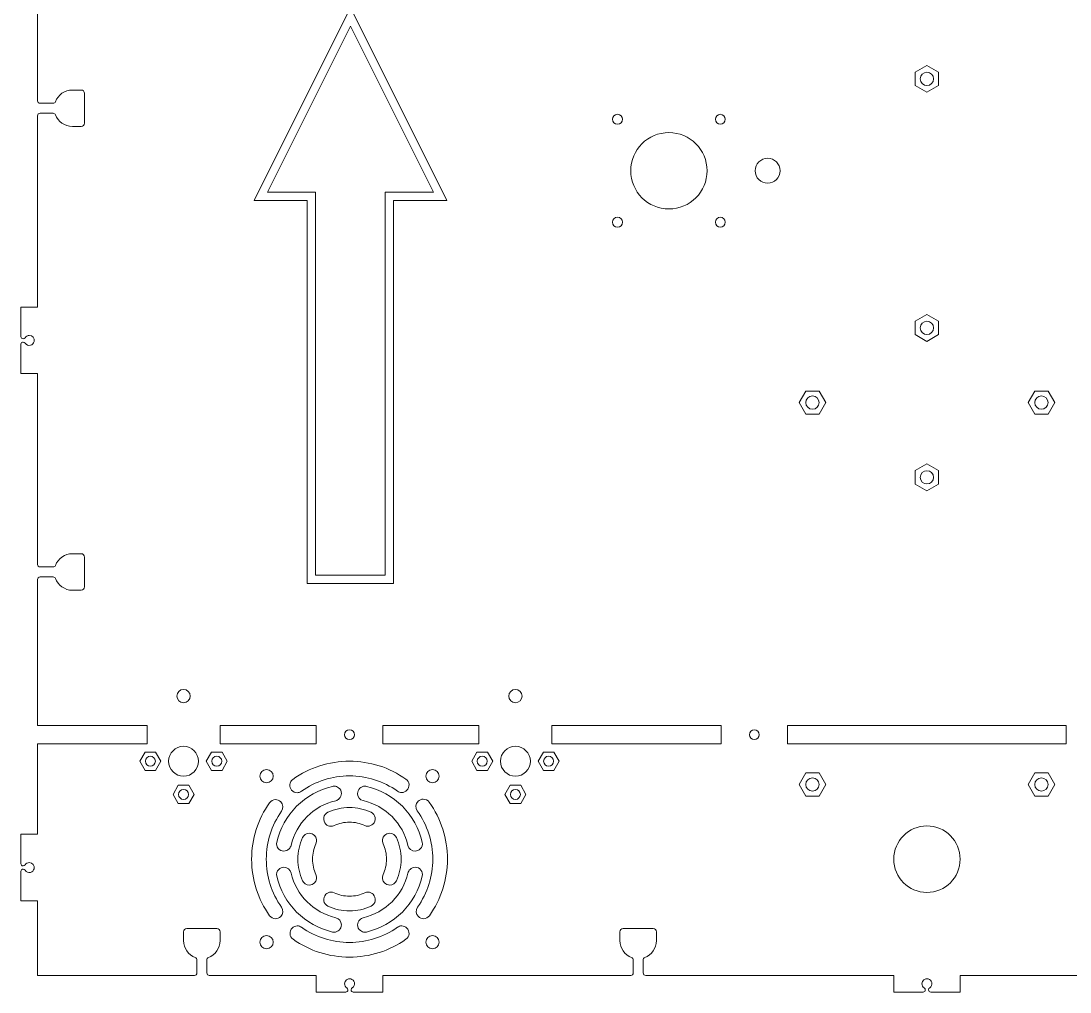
# Model space of a CAD drawing. Header units: inches. Extents: x 27 to 573, y -587 to -13.
# Drawn here: x 26.9 to 343.1, y -586.9 to -294.4 of the extents above; entities that cross this region are included whole.
import ezdxf

# ---------------------------------------------------------------- set-up
doc = ezdxf.new("R2010")
doc.units = ezdxf.units.IN
doc.header["$MEASUREMENT"] = 0
doc.layers.add('Layer 1', color=7, linetype='Continuous')

# ---------------------------------------------------------------- blocks, each defined once
blk = doc.blocks.new('block 4')
at = {"layer": 'Layer 1', "color": 177, "lineweight": 9, "true_color": 0x2e3092}
for points, knots in [([(110.13, -526.85), (109.5, -526.85), (108.91, -526.59), (108.49, -526.12), (108.07, -525.65), (107.86, -525.02), (107.93, -524.39), (108, -523.77), (108.33, -523.2), (108.84, -522.83), (113.86, -519.26), (119.77, -517.38), (125.94, -517.38), (132.08, -517.38), (137.96, -519.24), (142.95, -522.77), (143.48, -523.15), (143.82, -523.74), (143.87, -524.39), (143.93, -525.04), (143.7, -525.68), (143.23, -526.14), (142.81, -526.56), (142.26, -526.79), (141.67, -526.79), (141.21, -526.79), (140.76, -526.65), (140.38, -526.38), (136.13, -523.38), (131.14, -521.8), (125.94, -521.8), (120.71, -521.8), (115.69, -523.4), (111.43, -526.43), (111.04, -526.71), (110.59, -526.85), (110.13, -526.85)], [0, 0, 0, 0, 1, 1, 1, 2, 2, 2, 3, 3, 3, 4, 4, 4, 5, 5, 5, 6, 6, 6, 7, 7, 7, 8, 8, 8, 9, 9, 9, 10, 10, 10, 11, 11, 11, 12, 12, 12, 12]), ([(98.94, -521.88), (98.94, -520.77), (99.84, -519.88), (100.94, -519.88), (102.04, -519.88), (102.94, -520.77), (102.94, -521.88), (102.94, -522.98), (102.04, -523.88), (100.94, -523.88), (99.84, -523.88), (98.94, -522.98), (98.94, -521.88)], [0, 0, 0, 0, 1, 1, 1, 2, 2, 2, 3, 3, 3, 4, 4, 4, 4]), ([(148.94, -521.88), (148.94, -520.77), (149.84, -519.88), (150.94, -519.88), (152.04, -519.88), (152.94, -520.77), (152.94, -521.88), (152.94, -522.98), (152.04, -523.88), (150.94, -523.88), (149.84, -523.88), (148.94, -522.98), (148.94, -521.88)], [0, 0, 0, 0, 1, 1, 1, 2, 2, 2, 3, 3, 3, 4, 4, 4, 4]), ([(106.16, -544.45), (105.48, -544.45), (104.84, -544.14), (104.42, -543.61), (104.01, -543.08), (103.85, -542.41), (104, -541.75), (104.95, -537.66), (107.03, -533.92), (110.01, -530.95), (112.98, -527.97), (116.72, -525.89), (120.81, -524.94), (120.97, -524.9), (121.14, -524.89), (121.31, -524.89), (121.8, -524.89), (122.27, -525.05), (122.66, -525.36), (123.2, -525.79), (123.5, -526.42), (123.5, -527.1), (123.5, -527.68), (123.27, -528.24), (122.86, -528.65), (122.56, -528.95), (122.18, -529.16), (121.77, -529.26), (118.5, -530.02), (115.51, -531.69), (113.13, -534.07), (110.75, -536.45), (109.08, -539.44), (108.32, -542.71), (108.22, -543.13), (108.01, -543.5), (107.71, -543.8), (107.3, -544.22), (106.75, -544.45), (106.16, -544.45), (106.16, -544.45), (106.16, -544.45), (106.16, -544.45)], [0, 0, 0, 0, 1, 1, 1, 2, 2, 2, 3, 3, 3, 4, 4, 4, 5, 5, 5, 6, 6, 6, 7, 7, 7, 8, 8, 8, 9, 9, 9, 10, 10, 10, 11, 11, 11, 12, 12, 12, 13, 13, 13, 14, 14, 14, 14]), ([(145.72, -544.44), (144.69, -544.44), (143.8, -543.73), (143.56, -542.71), (142.79, -539.44), (141.13, -536.45), (138.75, -534.07), (136.36, -531.69), (133.37, -530.02), (130.1, -529.25), (129.08, -529.01), (128.36, -528.12), (128.37, -527.09), (128.37, -526.5), (128.6, -525.95), (129.02, -525.53), (129.43, -525.11), (129.98, -524.88), (130.56, -524.88), (130.73, -524.88), (130.9, -524.9), (131.06, -524.94), (135.15, -525.89), (138.89, -527.97), (141.87, -530.95), (144.85, -533.92), (146.92, -537.66), (147.87, -541.75), (148.05, -542.49), (147.83, -543.25), (147.28, -543.79), (146.87, -544.21), (146.31, -544.44), (145.72, -544.44), (145.72, -544.44), (145.72, -544.44), (145.72, -544.44)], [0, 0, 0, 0, 1, 1, 1, 2, 2, 2, 3, 3, 3, 4, 4, 4, 5, 5, 5, 6, 6, 6, 7, 7, 7, 8, 8, 8, 9, 9, 9, 10, 10, 10, 11, 11, 11, 12, 12, 12, 12]), ([(103.64, -564.82), (102.92, -564.82), (102.25, -564.47), (101.83, -563.89), (98.31, -558.9), (96.44, -553.01), (96.44, -546.88), (96.44, -540.74), (98.31, -534.86), (101.84, -529.86), (102.25, -529.28), (102.92, -528.93), (103.64, -528.93), (104.23, -528.93), (104.79, -529.16), (105.21, -529.58), (105.97, -530.35), (106.07, -531.55), (105.45, -532.43), (102.44, -536.68), (100.86, -541.67), (100.86, -546.88), (100.86, -552.08), (102.44, -557.07), (105.44, -561.32), (106.07, -562.2), (105.97, -563.4), (105.21, -564.16), (104.79, -564.59), (104.23, -564.82), (103.64, -564.82)], [0, 0, 0, 0, 1, 1, 1, 2, 2, 2, 3, 3, 3, 4, 4, 4, 5, 5, 5, 6, 6, 6, 7, 7, 7, 8, 8, 8, 9, 9, 9, 10, 10, 10, 10]), ([(148.24, -564.82), (147.65, -564.82), (147.1, -564.59), (146.68, -564.17), (145.91, -563.4), (145.81, -562.2), (146.44, -561.32), (149.44, -557.07), (151.02, -552.08), (151.02, -546.88), (151.02, -541.62), (149.41, -536.59), (146.35, -532.32), (145.71, -531.42), (145.81, -530.2), (146.6, -529.44), (147.03, -529.03), (147.57, -528.81), (148.15, -528.81), (148.86, -528.81), (149.53, -529.15), (149.95, -529.73), (153.54, -534.75), (155.44, -540.68), (155.44, -546.88), (155.44, -553.01), (153.57, -558.9), (150.04, -563.89), (149.63, -564.47), (148.96, -564.82), (148.24, -564.82)], [0, 0, 0, 0, 1, 1, 1, 2, 2, 2, 3, 3, 3, 4, 4, 4, 5, 5, 5, 6, 6, 6, 7, 7, 7, 8, 8, 8, 9, 9, 9, 10, 10, 10, 10]), ([(120.37, -536.95), (119.78, -536.95), (119.23, -536.72), (118.81, -536.31), (118.3, -535.79), (118.07, -535.06), (118.19, -534.34), (118.32, -533.64), (118.77, -533.04), (119.42, -532.75), (121.47, -531.8), (123.66, -531.31), (125.94, -531.31), (128.2, -531.31), (130.38, -531.79), (132.42, -532.73), (133.07, -533.02), (133.53, -533.63), (133.65, -534.34), (133.77, -535.06), (133.53, -535.8), (133, -536.31), (132.58, -536.71), (132.04, -536.93), (131.47, -536.93), (131.15, -536.93), (130.85, -536.87), (130.56, -536.74), (129.1, -536.07), (127.55, -535.73), (125.94, -535.73), (124.32, -535.73), (122.75, -536.08), (121.29, -536.75), (121, -536.88), (120.69, -536.95), (120.37, -536.95), (120.37, -536.95), (120.37, -536.95), (120.37, -536.95)], [0, 0, 0, 0, 1, 1, 1, 2, 2, 2, 3, 3, 3, 4, 4, 4, 5, 5, 5, 6, 6, 6, 7, 7, 7, 8, 8, 8, 9, 9, 9, 10, 10, 10, 11, 11, 11, 12, 12, 12, 13, 13, 13, 13]), ([(113.8, -554.66), (112.93, -554.66), (112.17, -554.18), (111.81, -553.4), (110.86, -551.35), (110.38, -549.15), (110.38, -546.88), (110.38, -544.6), (110.86, -542.41), (111.81, -540.35), (112.17, -539.58), (112.93, -539.09), (113.8, -539.09), (114.39, -539.09), (114.95, -539.33), (115.37, -539.75), (116.02, -540.4), (116.2, -541.39), (115.81, -542.22), (115.14, -543.69), (114.79, -545.25), (114.79, -546.88), (114.79, -548.5), (115.14, -550.07), (115.81, -551.53), (116.2, -552.36), (116.02, -553.36), (115.37, -554.01), (114.94, -554.43), (114.39, -554.66), (113.8, -554.66)], [0, 0, 0, 0, 1, 1, 1, 2, 2, 2, 3, 3, 3, 4, 4, 4, 5, 5, 5, 6, 6, 6, 7, 7, 7, 8, 8, 8, 9, 9, 9, 10, 10, 10, 10]), ([(138.08, -554.66), (137.49, -554.66), (136.93, -554.43), (136.52, -554.01), (135.86, -553.36), (135.68, -552.36), (136.07, -551.53), (136.74, -550.07), (137.08, -548.5), (137.08, -546.88), (137.08, -545.25), (136.74, -543.68), (136.06, -542.22), (135.68, -541.39), (135.86, -540.4), (136.5, -539.75), (136.92, -539.32), (137.48, -539.09), (138.08, -539.09), (138.95, -539.09), (139.71, -539.57), (140.07, -540.35), (141.02, -542.4), (141.5, -544.6), (141.5, -546.88), (141.5, -549.15), (141.02, -551.35), (140.07, -553.4), (139.71, -554.18), (138.95, -554.66), (138.08, -554.66)], [0, 0, 0, 0, 1, 1, 1, 2, 2, 2, 3, 3, 3, 4, 4, 4, 5, 5, 5, 6, 6, 6, 7, 7, 7, 8, 8, 8, 9, 9, 9, 10, 10, 10, 10]), ([(121.31, -568.87), (121.14, -568.87), (120.98, -568.85), (120.81, -568.81), (116.72, -567.86), (112.98, -565.79), (110.01, -562.81), (107.03, -559.84), (104.96, -556.11), (104.01, -552.03), (103.84, -551.29), (104.06, -550.52), (104.6, -549.98), (105.02, -549.56), (105.57, -549.33), (106.17, -549.33), (107.2, -549.34), (108.08, -550.05), (108.32, -551.06), (109.09, -554.33), (110.75, -557.31), (113.13, -559.69), (115.51, -562.07), (118.5, -563.73), (121.77, -564.5), (122.79, -564.74), (123.5, -565.63), (123.5, -566.66), (123.5, -567.25), (123.27, -567.8), (122.86, -568.22), (122.44, -568.64), (121.89, -568.87), (121.31, -568.87)], [0, 0, 0, 0, 1, 1, 1, 2, 2, 2, 3, 3, 3, 4, 4, 4, 5, 5, 5, 6, 6, 6, 7, 7, 7, 8, 8, 8, 9, 9, 9, 10, 10, 10, 11, 11, 11, 11]), ([(130.56, -568.87), (130.07, -568.87), (129.6, -568.71), (129.21, -568.4), (128.68, -567.98), (128.37, -567.34), (128.37, -566.67), (128.36, -566.08), (128.59, -565.52), (129.01, -565.11), (129.31, -564.81), (129.69, -564.6), (130.1, -564.5), (133.37, -563.73), (136.36, -562.07), (138.75, -559.69), (141.13, -557.3), (142.79, -554.32), (143.56, -551.05), (143.66, -550.63), (143.87, -550.26), (144.17, -549.96), (144.58, -549.54), (145.13, -549.31), (145.72, -549.31), (146.4, -549.31), (147.03, -549.62), (147.45, -550.15), (147.87, -550.68), (148.03, -551.35), (147.87, -552.01), (146.92, -556.1), (144.85, -559.83), (141.87, -562.81), (138.89, -565.79), (135.15, -567.87), (131.06, -568.81), (130.9, -568.85), (130.73, -568.87), (130.56, -568.87)], [0, 0, 0, 0, 1, 1, 1, 2, 2, 2, 3, 3, 3, 4, 4, 4, 5, 5, 5, 6, 6, 6, 7, 7, 7, 8, 8, 8, 9, 9, 9, 10, 10, 10, 11, 11, 11, 12, 12, 12, 13, 13, 13, 13]), ([(125.94, -562.44), (123.66, -562.44), (121.47, -561.96), (119.42, -561.01), (118.77, -560.71), (118.32, -560.11), (118.19, -559.41), (118.06, -558.7), (118.3, -557.96), (118.81, -557.45), (119.23, -557.03), (119.78, -556.8), (120.37, -556.8), (120.69, -556.8), (121, -556.87), (121.28, -557), (122.75, -557.68), (124.32, -558.02), (125.94, -558.02), (127.56, -558.02), (129.13, -557.68), (130.59, -557), (130.88, -556.87), (131.19, -556.8), (131.51, -556.8), (132.1, -556.8), (132.65, -557.03), (133.07, -557.45), (133.58, -557.96), (133.81, -558.7), (133.69, -559.41), (133.56, -560.11), (133.1, -560.71), (132.46, -561.01), (130.41, -561.96), (128.22, -562.44), (125.94, -562.44)], [0, 0, 0, 0, 1, 1, 1, 2, 2, 2, 3, 3, 3, 4, 4, 4, 5, 5, 5, 6, 6, 6, 7, 7, 7, 8, 8, 8, 9, 9, 9, 10, 10, 10, 11, 11, 11, 12, 12, 12, 12]), ([(125.94, -576.38), (119.8, -576.38), (113.92, -574.51), (108.93, -570.98), (108.4, -570.61), (108.06, -570.02), (108.01, -569.37), (107.95, -568.72), (108.18, -568.08), (108.65, -567.62), (109.07, -567.2), (109.62, -566.96), (110.21, -566.96), (110.67, -566.96), (111.12, -567.11), (111.5, -567.38), (115.75, -570.37), (120.74, -571.96), (125.94, -571.96), (131.14, -571.96), (136.13, -570.37), (140.38, -567.38), (140.76, -567.11), (141.21, -566.96), (141.67, -566.96), (142.26, -566.96), (142.81, -567.19), (143.22, -567.61), (143.69, -568.08), (143.93, -568.72), (143.87, -569.37), (143.82, -570.02), (143.48, -570.61), (142.95, -570.98), (137.96, -574.51), (132.08, -576.38), (125.94, -576.38)], [0, 0, 0, 0, 1, 1, 1, 2, 2, 2, 3, 3, 3, 4, 4, 4, 5, 5, 5, 6, 6, 6, 7, 7, 7, 8, 8, 8, 9, 9, 9, 10, 10, 10, 11, 11, 11, 12, 12, 12, 12]), ([(98.94, -571.88), (98.94, -570.77), (99.84, -569.88), (100.94, -569.88), (102.04, -569.88), (102.94, -570.77), (102.94, -571.88), (102.94, -572.98), (102.04, -573.88), (100.94, -573.88), (99.84, -573.88), (98.94, -572.98), (98.94, -571.88)], [0, 0, 0, 0, 1, 1, 1, 2, 2, 2, 3, 3, 3, 4, 4, 4, 4]), ([(148.94, -571.88), (148.94, -570.77), (149.84, -569.88), (150.94, -569.88), (152.04, -569.88), (152.94, -570.77), (152.94, -571.88), (152.94, -572.98), (152.04, -573.88), (150.94, -573.88), (149.84, -573.88), (148.94, -572.98), (148.94, -571.88)], [0, 0, 0, 0, 1, 1, 1, 2, 2, 2, 3, 3, 3, 4, 4, 4, 4])]:
    blk.add_open_spline(points, degree=3, knots=knots, dxfattribs=at)
blk = doc.blocks.new('block 12')
at = {"layer": 'Layer 1', "color": 7, "lineweight": 9, "true_color": 0xffffff}
for points in [[(67.52, -514.63), (69.11, -517.38), (67.52, -520.13), (64.35, -520.13), (62.76, -517.38), (64.35, -514.63), (67.52, -514.63)], [(87.52, -514.63), (89.11, -517.38), (87.52, -520.13), (84.35, -520.13), (82.76, -517.38), (84.35, -514.63), (87.52, -514.63)], [(77.52, -524.63), (79.11, -527.38), (77.52, -530.13), (74.35, -530.13), (72.76, -527.38), (74.35, -524.63), (77.52, -524.63)]]:
    blk.add_lwpolyline(points, dxfattribs=at)
at = {"layer": 'Layer 1', "color": 177, "lineweight": 9, "true_color": 0x2e3092}
for points in [[(77.93, -497.75), (77.93, -496.64), (77.04, -495.75), (75.93, -495.75), (74.83, -495.75), (73.93, -496.64), (73.93, -497.75), (73.93, -498.85), (74.83, -499.75), (75.93, -499.75), (77.04, -499.75), (77.93, -498.85), (77.93, -497.75)], [(80.43, -517.38), (80.43, -514.89), (78.42, -512.88), (75.93, -512.88), (73.45, -512.88), (71.43, -514.89), (71.43, -517.38), (71.43, -519.86), (73.45, -521.88), (75.93, -521.88), (78.42, -521.88), (80.43, -519.86), (80.43, -517.38)], [(67.43, -517.38), (67.43, -516.55), (66.76, -515.88), (65.93, -515.88), (65.11, -515.88), (64.43, -516.55), (64.43, -517.38), (64.43, -518.21), (65.11, -518.88), (65.93, -518.88), (66.76, -518.88), (67.43, -518.21), (67.43, -517.38)], [(87.43, -517.38), (87.43, -516.55), (86.76, -515.88), (85.93, -515.88), (85.11, -515.88), (84.43, -516.55), (84.43, -517.38), (84.43, -518.21), (85.11, -518.88), (85.93, -518.88), (86.76, -518.88), (87.43, -518.21), (87.43, -517.38)], [(77.43, -527.38), (77.43, -526.55), (76.76, -525.88), (75.93, -525.88), (75.11, -525.88), (74.43, -526.55), (74.43, -527.38), (74.43, -528.21), (75.11, -528.88), (75.93, -528.88), (76.76, -528.88), (77.43, -528.21), (77.43, -527.38)]]:
    blk.add_open_spline(points, degree=3, knots=[0, 0, 0, 0, 1, 1, 1, 2, 2, 2, 3, 3, 3, 4, 4, 4, 4], dxfattribs=at)
blk = doc.blocks.new('block 13')
at = {"layer": 'Layer 1', "color": 250, "lineweight": 9, "true_color": 0x231f20}
for points in [[(113.21, -463.87), (113.21, -348.51), (97.17, -348.51), (126.21, -290.42), (155.26, -348.51), (139.21, -348.51), (139.21, -463.87), (113.21, -463.87)], [(461.04, -463.87), (461.04, -348.51), (444.99, -348.51), (474.04, -290.42), (503.08, -348.51), (487.04, -348.51), (487.04, -463.87), (461.04, -463.87)]]:
    blk.add_lwpolyline(points, dxfattribs=at)
for points, knots in [([(117, -270.32), (117, -270.32), (117, -228.81), (117, -228.81), (117, -221.45), (116.77, -219.65), (116.66, -219.23), (116.62, -219.03), (116.53, -218.68), (115.79, -218.32), (115.57, -218.21), (114.21, -217.69), (108.76, -217.69), (108.76, -217.69), (104.46, -217.69), (104.46, -217.69), (104.46, -217.69), (104.46, -204.69), (104.46, -204.69), (104.46, -204.69), (106.44, -204.26), (106.44, -204.26), (114.58, -202.51), (120.82, -198.9), (124.99, -193.52), (124.99, -193.52), (125.74, -192.56), (125.74, -192.56), (125.74, -192.56), (140.16, -192.56), (140.16, -192.56), (140.16, -192.56), (140.16, -270.32), (140.16, -270.32), (140.16, -270.32), (117, -270.32), (117, -270.32)], [0, 0, 0, 0, 1, 1, 1, 2, 2, 2, 3, 3, 3, 4, 4, 4, 5, 5, 5, 6, 6, 6, 7, 7, 7, 8, 8, 8, 9, 9, 9, 10, 10, 10, 11, 11, 11, 12, 12, 12, 12]), ([(451.16, -270.29), (451.16, -270.29), (451.17, -256.91), (451.17, -256.91), (451.17, -256.91), (451.54, -256.31), (451.54, -256.31), (461.64, -239.78), (468.21, -228.68), (471.11, -223.23), (471.11, -223.23), (451.16, -223.23), (451.16, -223.23), (451.16, -223.23), (451.16, -218.13), (451.16, -218.13), (451.16, -213.94), (451.37, -210.71), (451.81, -208.24), (452.29, -205.57), (453.46, -202.93), (455.29, -200.4), (457.16, -197.82), (459.62, -195.84), (462.6, -194.51), (465.5, -193.23), (468.97, -192.58), (472.91, -192.58), (480.63, -192.58), (486.62, -194.59), (490.72, -198.55), (494.83, -202.53), (496.92, -207.62), (496.92, -213.68), (496.92, -218.1), (495.82, -222.8), (493.64, -227.66), (491.7, -231.96), (486.58, -240.32), (478, -253.13), (478, -253.13), (495.33, -253.13), (495.33, -253.13), (495.33, -253.13), (495.33, -270.29), (495.33, -270.29), (495.33, -270.29), (451.16, -270.29), (451.16, -270.29)], [0, 0, 0, 0, 1, 1, 1, 2, 2, 2, 3, 3, 3, 4, 4, 4, 5, 5, 5, 6, 6, 6, 7, 7, 7, 8, 8, 8, 9, 9, 9, 10, 10, 10, 11, 11, 11, 12, 12, 12, 13, 13, 13, 14, 14, 14, 15, 15, 15, 16, 16, 16, 16]), ([(473.63, -208.55), (472.98, -208.55), (472.85, -208.76), (472.72, -208.97), (472.66, -209.07), (472.11, -210.06), (472.11, -213.94), (472.11, -213.94), (472.11, -221.29), (472.11, -221.29), (474.61, -216.12), (475.14, -213.29), (475.14, -211.83), (475.14, -209.91), (474.76, -209.15), (474.59, -208.91), (474.5, -208.78), (474.35, -208.55), (473.63, -208.55)], [0, 0, 0, 0, 1, 1, 1, 2, 2, 2, 3, 3, 3, 4, 4, 4, 5, 5, 5, 6, 6, 6, 6])]:
    blk.add_open_spline(points, degree=3, knots=knots, dxfattribs=at)
blk = doc.blocks.new('block 14')
at = {"layer": 'Layer 1', "color": 177, "lineweight": 9, "true_color": 0x2e3092}
for points in [[(206.69, -322.55), (207.52, -322.55), (208.19, -323.22), (208.19, -324.05), (208.19, -324.88), (207.52, -325.55), (206.69, -325.55), (205.86, -325.55), (205.19, -324.88), (205.19, -324.05), (205.19, -323.22), (205.86, -322.55), (206.69, -322.55)], [(237.69, -322.55), (238.52, -322.55), (239.19, -323.22), (239.19, -324.05), (239.19, -324.88), (238.52, -325.55), (237.69, -325.55), (236.86, -325.55), (236.19, -324.88), (236.19, -324.05), (236.19, -323.22), (236.86, -322.55), (237.69, -322.55)], [(222.19, -328.05), (228.54, -328.05), (233.69, -333.2), (233.69, -339.55), (233.69, -345.9), (228.54, -351.05), (222.19, -351.05), (215.84, -351.05), (210.69, -345.9), (210.69, -339.55), (210.69, -333.2), (215.84, -328.05), (222.19, -328.05)], [(251.94, -343.3), (254.01, -343.3), (255.69, -341.62), (255.69, -339.55), (255.69, -337.48), (254.01, -335.8), (251.94, -335.8), (249.87, -335.8), (248.19, -337.48), (248.19, -339.55), (248.19, -341.62), (249.87, -343.3), (251.94, -343.3)], [(206.69, -353.55), (207.52, -353.55), (208.19, -354.22), (208.19, -355.05), (208.19, -355.88), (207.52, -356.55), (206.69, -356.55), (205.86, -356.55), (205.19, -355.88), (205.19, -355.05), (205.19, -354.22), (205.86, -353.55), (206.69, -353.55)], [(237.69, -353.55), (238.52, -353.55), (239.19, -354.22), (239.19, -355.05), (239.19, -355.88), (238.52, -356.55), (237.69, -356.55), (236.86, -356.55), (236.19, -355.88), (236.19, -355.05), (236.19, -354.22), (236.86, -353.55), (237.69, -353.55)]]:
    blk.add_open_spline(points, degree=3, knots=[0, 0, 0, 0, 1, 1, 1, 2, 2, 2, 3, 3, 3, 4, 4, 4, 4], dxfattribs=at)
blk = doc.blocks.new('block 18')
at = {"layer": 'Layer 1', "color": 7, "lineweight": 9, "true_color": 0xffffff}
for points in [[(167.52, -514.63), (169.11, -517.38), (167.52, -520.13), (164.35, -520.13), (162.76, -517.38), (164.35, -514.63), (167.52, -514.63)], [(187.52, -514.63), (189.11, -517.38), (187.52, -520.13), (184.35, -520.13), (182.76, -517.38), (184.35, -514.63), (187.52, -514.63)], [(177.52, -524.63), (179.11, -527.38), (177.52, -530.13), (174.35, -530.13), (172.76, -527.38), (174.35, -524.63), (177.52, -524.63)]]:
    blk.add_lwpolyline(points, dxfattribs=at)
at = {"layer": 'Layer 1', "color": 177, "lineweight": 9, "true_color": 0x2e3092}
for points in [[(177.93, -497.75), (177.93, -496.65), (177.04, -495.75), (175.93, -495.75), (174.83, -495.75), (173.93, -496.65), (173.93, -497.75), (173.93, -498.86), (174.83, -499.75), (175.93, -499.75), (177.04, -499.75), (177.93, -498.86), (177.93, -497.75)], [(180.43, -517.38), (180.43, -514.9), (178.42, -512.88), (175.93, -512.88), (173.45, -512.88), (171.43, -514.9), (171.43, -517.38), (171.43, -519.87), (173.45, -521.88), (175.93, -521.88), (178.42, -521.88), (180.43, -519.87), (180.43, -517.38)], [(167.43, -517.38), (167.43, -516.56), (166.76, -515.88), (165.93, -515.88), (165.11, -515.88), (164.43, -516.56), (164.43, -517.38), (164.43, -518.21), (165.11, -518.88), (165.93, -518.88), (166.76, -518.88), (167.43, -518.21), (167.43, -517.38)], [(187.43, -517.38), (187.43, -516.56), (186.76, -515.88), (185.93, -515.88), (185.11, -515.88), (184.43, -516.56), (184.43, -517.38), (184.43, -518.21), (185.11, -518.88), (185.93, -518.88), (186.76, -518.88), (187.43, -518.21), (187.43, -517.38)], [(177.43, -527.38), (177.43, -526.56), (176.76, -525.88), (175.93, -525.88), (175.11, -525.88), (174.43, -526.56), (174.43, -527.38), (174.43, -528.21), (175.11, -528.88), (175.93, -528.88), (176.76, -528.88), (177.43, -528.21), (177.43, -527.38)]]:
    blk.add_open_spline(points, degree=3, knots=[0, 0, 0, 0, 1, 1, 1, 2, 2, 2, 3, 3, 3, 4, 4, 4, 4], dxfattribs=at)
blk = doc.blocks.new('block 2')
at = {"layer": 'Layer 1', "color": 177, "lineweight": 9, "true_color": 0x2e3092}
for points in [[(101.21, -346.01), (126.21, -296.01), (151.21, -346.01), (136.71, -346.01), (136.71, -461.37), (115.71, -461.37), (115.71, -346.01), (101.21, -346.01)], [(115.93, -506.63), (86.93, -506.63), (86.93, -512.13), (115.93, -512.13), (115.93, -506.63)], [(164.93, -506.63), (135.93, -506.63), (135.93, -512.13), (164.93, -512.13), (164.93, -506.63)], [(237.93, -506.63), (186.93, -506.63), (186.93, -512.13), (237.93, -512.13), (237.93, -506.63)], [(341.93, -506.63), (257.93, -506.63), (257.93, -512.13), (341.93, -512.13), (341.93, -506.63)]]:
    blk.add_lwpolyline(points, dxfattribs=at)
at = {"layer": 'Layer 1', "color": 7, "lineweight": 9, "true_color": 0xffffff}
for points in [[(296.44, -313.9), (299.94, -315.92), (303.44, -313.9), (303.44, -309.86), (299.94, -307.84), (296.44, -309.86), (296.44, -313.9)], [(296.44, -388.9), (299.94, -390.92), (303.44, -388.9), (303.44, -384.86), (299.94, -382.84), (296.44, -384.86), (296.44, -388.9)], [(263.42, -405.88), (261.4, -409.38), (263.42, -412.88), (267.46, -412.88), (269.48, -409.38), (267.46, -405.88), (263.42, -405.88)], [(332.42, -405.88), (330.4, -409.38), (332.42, -412.88), (336.46, -412.88), (338.48, -409.38), (336.46, -405.88), (332.42, -405.88)], [(296.44, -433.9), (299.94, -435.92), (303.44, -433.9), (303.44, -429.86), (299.94, -427.84), (296.44, -429.86), (296.44, -433.9)], [(263.42, -520.88), (261.4, -524.38), (263.42, -527.88), (267.46, -527.88), (269.48, -524.38), (267.46, -520.88), (263.42, -520.88)], [(332.42, -520.88), (330.4, -524.38), (332.42, -527.88), (336.46, -527.88), (338.48, -524.38), (336.46, -520.88), (332.42, -520.88)]]:
    blk.add_lwpolyline(points, dxfattribs=at)
at = {"layer": 'Layer 1', "color": 240, "lineweight": 9, "true_color": 0xed1c24}
for points in [[(31.94, -506.63), (64.93, -506.63), (64.93, -512.13), (31.94, -512.13)], [(46.94, -581.88), (46.94, -581.88)]]:
    blk.add_lwpolyline(points, dxfattribs=at)
for points, knots in [([(31.94, -147.63), (31.94, -147.63), (31.94, -179.13), (31.94, -179.13), (31.94, -179.54), (32.27, -179.88), (32.69, -179.88), (32.69, -179.88), (36.61, -179.88), (36.61, -179.88), (36.92, -179.88), (37.2, -179.69), (37.31, -179.4), (38.1, -177.35), (40.11, -175.88), (42.44, -175.88), (42.44, -175.88), (45.04, -175.88), (45.04, -175.88), (45.59, -175.88), (46.04, -176.33), (46.04, -176.88), (46.04, -176.88), (46.04, -185.88), (46.04, -185.88), (46.04, -186.43), (45.59, -186.88), (45.04, -186.88), (45.04, -186.88), (42.44, -186.88), (42.44, -186.88), (40.11, -186.88), (38.1, -185.41), (37.31, -183.35), (37.19, -183.07), (36.92, -182.88), (36.61, -182.88), (36.61, -182.88), (32.69, -182.88), (32.69, -182.88), (32.27, -182.88), (31.94, -183.21), (31.94, -183.63), (31.94, -183.63), (31.94, -241.13), (31.94, -241.13), (31.94, -241.13), (26.94, -241.13), (26.94, -241.13), (26.94, -241.13), (26.94, -250), (26.94, -250), (26.94, -250.35), (27.22, -250.64), (27.58, -250.64), (27.58, -250.64), (27.62, -250.64), (27.62, -250.64), (27.85, -250.64), (28.06, -250.51), (28.18, -250.32), (28.45, -249.91), (28.91, -249.64), (29.44, -249.64), (30.38, -249.64), (31.13, -250.52), (30.89, -251.51), (30.77, -252.03), (30.35, -252.46), (29.83, -252.59), (29.15, -252.77), (28.51, -252.47), (28.18, -251.96), (28.05, -251.77), (27.86, -251.64), (27.63, -251.63), (27.63, -251.63), (27.6, -251.63), (27.6, -251.63), (27.24, -251.62), (26.94, -251.91), (26.94, -252.28), (26.94, -252.28), (26.94, -261.13), (26.94, -261.13), (26.94, -261.13), (31.94, -261.13), (31.94, -261.13), (31.94, -261.13), (31.94, -318.48), (31.94, -318.48), (31.94, -318.9), (32.27, -319.23), (32.69, -319.23), (32.69, -319.23), (36.61, -319.23), (36.61, -319.23), (36.92, -319.23), (37.2, -319.04), (37.31, -318.76), (38.1, -316.7), (40.11, -315.23), (42.44, -315.23), (42.44, -315.23), (45.04, -315.23), (45.04, -315.23), (45.59, -315.23), (46.04, -315.68), (46.04, -316.23), (46.04, -316.23), (46.04, -325.23), (46.04, -325.23), (46.04, -325.78), (45.59, -326.23), (45.04, -326.23), (45.04, -326.23), (42.44, -326.23), (42.44, -326.23), (40.11, -326.23), (38.1, -324.76), (37.31, -322.71), (37.19, -322.42), (36.92, -322.23), (36.61, -322.23), (36.61, -322.23), (32.69, -322.23), (32.69, -322.23), (32.27, -322.23), (31.94, -322.57), (31.94, -322.98), (31.94, -322.98), (31.94, -380.63), (31.94, -380.63), (31.94, -380.63), (26.94, -380.63), (26.94, -380.63), (26.94, -380.63), (26.94, -389.5), (26.94, -389.5), (26.94, -389.85), (27.22, -390.14), (27.58, -390.14), (27.58, -390.14), (27.62, -390.14), (27.62, -390.14), (27.85, -390.14), (28.06, -390.01), (28.18, -389.82), (28.45, -389.41), (28.91, -389.14), (29.44, -389.14), (30.38, -389.14), (31.13, -390.02), (30.89, -391.01), (30.77, -391.53), (30.35, -391.96), (29.83, -392.09), (29.15, -392.27), (28.51, -391.97), (28.18, -391.46), (28.05, -391.27), (27.86, -391.14), (27.63, -391.13), (27.63, -391.13), (27.6, -391.13), (27.6, -391.13), (27.24, -391.12), (26.94, -391.41), (26.94, -391.78), (26.94, -391.78), (26.94, -400.63), (26.94, -400.63), (26.94, -400.63), (31.94, -400.63), (31.94, -400.63), (31.94, -400.63), (31.94, -458.13), (31.94, -458.13), (31.94, -458.54), (32.27, -458.88), (32.69, -458.88), (32.69, -458.88), (36.61, -458.88), (36.61, -458.88), (36.92, -458.88), (37.2, -458.69), (37.31, -458.4), (38.1, -456.35), (40.11, -454.88), (42.44, -454.88), (42.44, -454.88), (45.04, -454.88), (45.04, -454.88), (45.59, -454.88), (46.04, -455.33), (46.04, -455.88), (46.04, -455.88), (46.04, -464.88), (46.04, -464.88), (46.04, -465.43), (45.59, -465.88), (45.04, -465.88), (45.04, -465.88), (42.44, -465.88), (42.44, -465.88), (40.11, -465.88), (38.1, -464.41), (37.31, -462.35), (37.19, -462.07), (36.92, -461.88), (36.61, -461.88), (36.61, -461.88), (32.69, -461.88), (32.69, -461.88), (32.27, -461.88), (31.94, -462.21), (31.94, -462.63), (31.94, -462.63), (31.94, -506.63), (31.94, -506.63)], [0, 0, 0, 0, 1, 1, 1, 2, 2, 2, 3, 3, 3, 4, 4, 4, 5, 5, 5, 6, 6, 6, 7, 7, 7, 8, 8, 8, 9, 9, 9, 10, 10, 10, 11, 11, 11, 12, 12, 12, 13, 13, 13, 14, 14, 14, 15, 15, 15, 16, 16, 16, 17, 17, 17, 18, 18, 18, 19, 19, 19, 20, 20, 20, 21, 21, 21, 22, 22, 22, 23, 23, 23, 24, 24, 24, 25, 25, 25, 26, 26, 26, 27, 27, 27, 28, 28, 28, 29, 29, 29, 30, 30, 30, 31, 31, 31, 32, 32, 32, 33, 33, 33, 34, 34, 34, 35, 35, 35, 36, 36, 36, 37, 37, 37, 38, 38, 38, 39, 39, 39, 40, 40, 40, 41, 41, 41, 42, 42, 42, 43, 43, 43, 44, 44, 44, 45, 45, 45, 46, 46, 46, 47, 47, 47, 48, 48, 48, 49, 49, 49, 50, 50, 50, 51, 51, 51, 52, 52, 52, 53, 53, 53, 54, 54, 54, 55, 55, 55, 56, 56, 56, 57, 57, 57, 58, 58, 58, 59, 59, 59, 60, 60, 60, 61, 61, 61, 62, 62, 62, 63, 63, 63, 64, 64, 64, 65, 65, 65, 66, 66, 66, 67, 67, 67, 68, 68, 68, 69, 69, 69, 70, 70, 70, 71, 71, 71, 72, 72, 72, 73, 73, 73, 73]), ([(31.94, -512.13), (31.94, -512.13), (31.94, -539.38), (31.94, -539.38), (31.94, -539.38), (26.94, -539.38), (26.94, -539.38), (26.94, -539.38), (26.94, -548.25), (26.94, -548.25), (26.94, -548.6), (27.22, -548.89), (27.58, -548.89), (27.58, -548.89), (27.62, -548.89), (27.62, -548.89), (27.85, -548.89), (28.06, -548.76), (28.18, -548.57), (28.45, -548.16), (28.91, -547.89), (29.44, -547.89), (30.38, -547.89), (31.13, -548.77), (30.89, -549.76), (30.77, -550.28), (30.35, -550.71), (29.83, -550.84), (29.15, -551.02), (28.51, -550.72), (28.18, -550.21), (28.05, -550.02), (27.86, -549.89), (27.63, -549.88), (27.63, -549.88), (27.6, -549.88), (27.6, -549.88), (27.24, -549.87), (26.94, -550.16), (26.94, -550.53), (26.94, -550.53), (26.94, -559.38), (26.94, -559.38), (26.94, -559.38), (31.94, -559.38), (31.94, -559.38), (31.94, -559.38), (31.94, -581.88), (31.94, -581.88), (31.94, -581.88), (79.19, -581.88), (79.19, -581.88), (79.6, -581.88), (79.94, -581.54), (79.94, -581.13), (79.94, -581.13), (79.93, -577.2), (79.93, -577.2), (79.93, -576.9), (79.75, -576.62), (79.46, -576.51), (77.4, -575.71), (75.94, -573.71), (75.94, -571.38), (75.94, -571.38), (75.94, -568.78), (75.94, -568.78), (75.94, -568.23), (76.38, -567.78), (76.94, -567.78), (76.94, -567.78), (85.94, -567.78), (85.94, -567.78), (86.49, -567.78), (86.94, -568.23), (86.94, -568.78), (86.94, -568.78), (86.94, -571.38), (86.94, -571.38), (86.94, -573.71), (85.47, -575.71), (83.41, -576.51), (83.12, -576.62), (82.94, -576.9), (82.94, -577.2), (82.94, -577.2), (82.94, -581.13), (82.94, -581.13), (82.94, -581.54), (83.27, -581.88), (83.69, -581.88), (83.69, -581.88), (115.93, -581.88), (115.93, -581.88), (115.93, -581.88), (115.93, -586.88), (115.93, -586.88), (115.93, -586.88), (124.8, -586.88), (124.8, -586.88), (125.16, -586.88), (125.45, -586.59), (125.45, -586.23), (125.45, -586.23), (125.45, -586.19), (125.45, -586.19), (125.45, -585.96), (125.32, -585.76), (125.13, -585.63), (124.72, -585.36), (124.45, -584.9), (124.45, -584.38), (124.45, -583.43), (125.33, -582.69), (126.31, -582.92), (126.84, -583.04), (127.27, -583.46), (127.4, -583.98), (127.57, -584.67), (127.28, -585.3), (126.76, -585.64), (126.57, -585.76), (126.44, -585.95), (126.44, -586.18), (126.44, -586.18), (126.44, -586.22), (126.44, -586.22), (126.43, -586.58), (126.72, -586.88), (127.08, -586.88), (127.08, -586.88), (135.93, -586.88), (135.93, -586.88), (135.93, -586.88), (135.93, -581.88), (135.93, -581.88), (135.93, -581.88), (210.69, -581.88), (210.69, -581.88), (211.1, -581.88), (211.44, -581.54), (211.44, -581.13), (211.44, -581.13), (211.43, -577.2), (211.43, -577.2), (211.43, -576.9), (211.25, -576.62), (210.96, -576.51), (208.9, -575.71), (207.44, -573.71), (207.44, -571.38), (207.44, -571.38), (207.44, -568.78), (207.44, -568.78), (207.44, -568.23), (207.88, -567.78), (208.44, -567.78), (208.44, -567.78), (217.44, -567.78), (217.44, -567.78), (217.99, -567.78), (218.44, -568.23), (218.44, -568.78), (218.44, -568.78), (218.44, -571.38), (218.44, -571.38), (218.44, -573.71), (216.97, -575.71), (214.91, -576.51), (214.62, -576.62), (214.44, -576.9), (214.44, -577.2), (214.44, -577.2), (214.44, -581.13), (214.44, -581.13), (214.44, -581.54), (214.77, -581.88), (215.19, -581.88), (215.19, -581.88), (289.94, -581.88), (289.94, -581.88), (289.94, -581.88), (289.94, -586.88), (289.94, -586.88), (289.94, -586.88), (298.81, -586.88), (298.81, -586.88), (299.16, -586.88), (299.45, -586.59), (299.45, -586.23), (299.45, -586.23), (299.45, -586.19), (299.45, -586.19), (299.45, -585.96), (299.32, -585.76), (299.13, -585.63), (298.72, -585.36), (298.45, -584.9), (298.45, -584.38), (298.45, -583.43), (299.33, -582.69), (300.31, -582.92), (300.84, -583.04), (301.27, -583.46), (301.4, -583.98), (301.57, -584.67), (301.28, -585.3), (300.77, -585.64), (300.58, -585.76), (300.45, -585.95), (300.44, -586.18), (300.44, -586.18), (300.44, -586.22), (300.44, -586.22), (300.43, -586.58), (300.72, -586.88), (301.08, -586.88), (301.08, -586.88), (309.94, -586.88), (309.94, -586.88), (309.94, -586.88), (309.94, -581.88), (309.94, -581.88), (309.94, -581.88), (384.69, -581.88), (384.69, -581.88), (385.1, -581.88), (385.44, -581.54), (385.44, -581.13), (385.44, -581.13), (385.44, -577.2), (385.44, -577.2), (385.44, -576.9), (385.25, -576.62), (384.96, -576.51), (382.91, -575.71), (381.44, -573.71), (381.44, -571.38), (381.44, -571.38), (381.44, -568.78), (381.44, -568.78), (381.44, -568.23), (381.89, -567.78), (382.44, -567.78), (382.44, -567.78), (391.44, -567.78), (391.44, -567.78), (391.99, -567.78), (392.44, -568.23), (392.44, -568.78), (392.44, -568.78), (392.44, -571.38), (392.44, -571.38), (392.44, -573.71), (390.97, -575.71), (388.91, -576.51), (388.63, -576.62), (388.44, -576.9), (388.44, -577.2), (388.44, -577.2), (388.44, -581.13), (388.44, -581.13), (388.44, -581.54), (388.77, -581.88), (389.19, -581.88), (389.19, -581.88), (463.94, -581.88), (463.94, -581.88), (463.94, -581.88), (463.94, -586.88), (463.94, -586.88), (463.94, -586.88), (472.81, -586.88), (472.81, -586.88), (473.17, -586.88), (473.45, -586.59), (473.45, -586.23), (473.45, -586.23), (473.45, -586.19), (473.45, -586.19), (473.45, -585.96), (473.32, -585.76), (473.13, -585.63), (472.72, -585.36), (472.45, -584.9), (472.45, -584.38), (472.45, -583.43), (473.33, -582.69), (474.32, -582.92), (474.84, -583.04), (475.27, -583.46), (475.4, -583.98), (475.58, -584.67), (475.28, -585.3), (474.77, -585.64), (474.58, -585.76), (474.45, -585.95), (474.44, -586.18), (474.44, -586.18), (474.44, -586.22), (474.44, -586.22), (474.43, -586.58), (474.72, -586.88), (475.09, -586.88), (475.09, -586.88), (483.94, -586.88), (483.94, -586.88), (483.94, -586.88), (483.94, -581.88), (483.94, -581.88), (483.94, -581.88), (516.19, -581.88), (516.19, -581.88), (516.6, -581.88), (516.94, -581.54), (516.94, -581.13), (516.94, -581.13), (516.94, -577.2), (516.94, -577.2), (516.94, -576.9), (516.75, -576.62), (516.46, -576.51), (514.41, -575.71), (512.94, -573.71), (512.94, -571.38), (512.94, -571.38), (512.94, -568.78), (512.94, -568.78), (512.94, -568.23), (513.39, -567.78), (513.94, -567.78), (513.94, -567.78), (522.94, -567.78), (522.94, -567.78), (523.49, -567.78), (523.94, -568.23), (523.94, -568.78), (523.94, -568.78), (523.94, -571.38), (523.94, -571.38), (523.94, -573.71), (522.47, -575.71), (520.41, -576.51), (520.13, -576.62), (519.94, -576.9), (519.94, -577.2), (519.94, -577.2), (519.94, -581.13), (519.94, -581.13), (519.94, -581.54), (520.27, -581.88), (520.69, -581.88), (520.69, -581.88), (567.94, -581.88), (567.94, -581.88), (567.94, -581.88), (567.94, -559.38), (567.94, -559.38), (567.94, -559.38), (572.94, -559.38), (572.94, -559.38), (572.94, -559.38), (572.94, -550.51), (572.94, -550.51), (572.94, -550.15), (572.65, -549.86), (572.29, -549.86), (572.29, -549.86), (572.25, -549.86), (572.25, -549.86), (572.02, -549.86), (571.82, -549.99), (571.69, -550.19), (571.42, -550.59), (570.96, -550.86), (570.44, -550.86), (569.49, -550.86), (568.75, -549.99), (568.98, -549), (569.1, -548.48), (569.52, -548.05), (570.04, -547.91), (570.73, -547.74), (571.36, -548.04), (571.7, -548.55), (571.82, -548.74), (572.01, -548.87), (572.24, -548.87), (572.24, -548.87), (572.28, -548.88), (572.28, -548.88), (572.64, -548.88), (572.94, -548.59), (572.94, -548.23), (572.94, -548.23), (572.94, -539.38), (572.94, -539.38), (572.94, -539.38), (567.94, -539.38), (567.94, -539.38), (567.94, -539.38), (567.94, -512.13), (567.94, -512.13)], [0, 0, 0, 0, 1, 1, 1, 2, 2, 2, 3, 3, 3, 4, 4, 4, 5, 5, 5, 6, 6, 6, 7, 7, 7, 8, 8, 8, 9, 9, 9, 10, 10, 10, 11, 11, 11, 12, 12, 12, 13, 13, 13, 14, 14, 14, 15, 15, 15, 16, 16, 16, 17, 17, 17, 18, 18, 18, 19, 19, 19, 20, 20, 20, 21, 21, 21, 22, 22, 22, 23, 23, 23, 24, 24, 24, 25, 25, 25, 26, 26, 26, 27, 27, 27, 28, 28, 28, 29, 29, 29, 30, 30, 30, 31, 31, 31, 32, 32, 32, 33, 33, 33, 34, 34, 34, 35, 35, 35, 36, 36, 36, 37, 37, 37, 38, 38, 38, 39, 39, 39, 40, 40, 40, 41, 41, 41, 42, 42, 42, 43, 43, 43, 44, 44, 44, 45, 45, 45, 46, 46, 46, 47, 47, 47, 48, 48, 48, 49, 49, 49, 50, 50, 50, 51, 51, 51, 52, 52, 52, 53, 53, 53, 54, 54, 54, 55, 55, 55, 56, 56, 56, 57, 57, 57, 58, 58, 58, 59, 59, 59, 60, 60, 60, 61, 61, 61, 62, 62, 62, 63, 63, 63, 64, 64, 64, 65, 65, 65, 66, 66, 66, 67, 67, 67, 68, 68, 68, 69, 69, 69, 70, 70, 70, 71, 71, 71, 72, 72, 72, 73, 73, 73, 74, 74, 74, 75, 75, 75, 76, 76, 76, 77, 77, 77, 78, 78, 78, 79, 79, 79, 80, 80, 80, 81, 81, 81, 82, 82, 82, 83, 83, 83, 84, 84, 84, 85, 85, 85, 86, 86, 86, 87, 87, 87, 88, 88, 88, 89, 89, 89, 90, 90, 90, 91, 91, 91, 92, 92, 92, 93, 93, 93, 94, 94, 94, 95, 95, 95, 96, 96, 96, 97, 97, 97, 98, 98, 98, 99, 99, 99, 100, 100, 100, 101, 101, 101, 102, 102, 102, 103, 103, 103, 104, 104, 104, 105, 105, 105, 106, 106, 106, 107, 107, 107, 108, 108, 108, 109, 109, 109, 110, 110, 110, 111, 111, 111, 112, 112, 112, 113, 113, 113, 114, 114, 114, 115, 115, 115, 116, 116, 116, 117, 117, 117, 118, 118, 118, 119, 119, 119, 120, 120, 120, 121, 121, 121, 122, 122, 122, 123, 123, 123, 124, 124, 124, 125, 125, 125, 126, 126, 126, 127, 127, 127, 128, 128, 128, 129, 129, 129, 130, 130, 130, 131, 131, 131, 132, 132, 132, 133, 133, 133, 134, 134, 134, 134])]:
    blk.add_open_spline(points, degree=3, knots=knots, dxfattribs=at)
at = {"layer": 'Layer 1', "color": 177, "lineweight": 9, "true_color": 0x2e3092}
for points in [[(299.94, -309.88), (298.83, -309.88), (297.94, -310.77), (297.94, -311.88), (297.94, -312.98), (298.83, -313.88), (299.94, -313.88), (301.04, -313.88), (301.94, -312.98), (301.94, -311.88), (301.94, -310.77), (301.04, -309.88), (299.94, -309.88)], [(299.94, -384.88), (298.83, -384.88), (297.94, -385.77), (297.94, -386.88), (297.94, -387.98), (298.83, -388.88), (299.94, -388.88), (301.04, -388.88), (301.94, -387.98), (301.94, -386.88), (301.94, -385.77), (301.04, -384.88), (299.94, -384.88)], [(267.44, -409.38), (267.44, -408.27), (266.54, -407.38), (265.44, -407.38), (264.33, -407.38), (263.44, -408.27), (263.44, -409.38), (263.44, -410.48), (264.33, -411.38), (265.44, -411.38), (266.54, -411.38), (267.44, -410.48), (267.44, -409.38)], [(336.44, -409.38), (336.44, -408.27), (335.54, -407.38), (334.44, -407.38), (333.33, -407.38), (332.44, -408.27), (332.44, -409.38), (332.44, -410.48), (333.33, -411.38), (334.44, -411.38), (335.54, -411.38), (336.44, -410.48), (336.44, -409.38)], [(299.94, -429.88), (298.83, -429.88), (297.94, -430.77), (297.94, -431.88), (297.94, -432.98), (298.83, -433.88), (299.94, -433.88), (301.04, -433.88), (301.94, -432.98), (301.94, -431.88), (301.94, -430.77), (301.04, -429.88), (299.94, -429.88)], [(124.43, -509.38), (124.43, -510.21), (125.11, -510.88), (125.93, -510.88), (126.76, -510.88), (127.43, -510.21), (127.43, -509.38), (127.43, -508.55), (126.76, -507.88), (125.93, -507.88), (125.11, -507.88), (124.43, -508.55), (124.43, -509.38)], [(246.43, -509.38), (246.43, -510.21), (247.11, -510.88), (247.93, -510.88), (248.76, -510.88), (249.43, -510.21), (249.43, -509.38), (249.43, -508.55), (248.76, -507.88), (247.93, -507.88), (247.11, -507.88), (246.43, -508.55), (246.43, -509.38)], [(267.44, -524.38), (267.44, -523.27), (266.54, -522.38), (265.44, -522.38), (264.33, -522.38), (263.44, -523.27), (263.44, -524.38), (263.44, -525.48), (264.33, -526.38), (265.44, -526.38), (266.54, -526.38), (267.44, -525.48), (267.44, -524.38)], [(336.44, -524.38), (336.44, -523.27), (335.54, -522.38), (334.44, -522.38), (333.33, -522.38), (332.44, -523.27), (332.44, -524.38), (332.44, -525.48), (333.33, -526.38), (334.44, -526.38), (335.54, -526.38), (336.44, -525.48), (336.44, -524.38)], [(309.94, -546.88), (309.94, -541.35), (305.46, -536.88), (299.94, -536.88), (294.41, -536.88), (289.94, -541.35), (289.94, -546.88), (289.94, -552.4), (294.41, -556.88), (299.94, -556.88), (305.46, -556.88), (309.94, -552.4), (309.94, -546.88)]]:
    blk.add_open_spline(points, degree=3, knots=[0, 0, 0, 0, 1, 1, 1, 2, 2, 2, 3, 3, 3, 4, 4, 4, 4], dxfattribs=at)
at = {"layer": 'Layer 1'}
for name in ['block 13', 'block 14', 'block 12', 'block 18', 'block 4']:
    blk.add_blockref(name, (0, 0), dxfattribs=at)

msp = doc.modelspace()

# ---------------------------------------------------------------- block references
at = {"layer": 'Layer 1'}
msp.add_blockref('block 2', (0, 0), dxfattribs=at)

doc.saveas('drawing.dxf')
